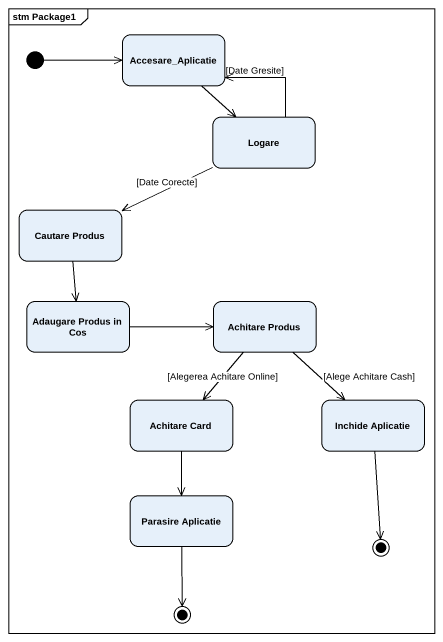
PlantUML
@startuml
mainframe stm Package1
hide empty description
state Accesare_Aplicatie
state Logare
state "Cautare Produs" as Cautare_Produs
state "Adaugare Produs in Cos" as Adaugare_Produs_in_Cos
state "Achitare Produs" as Achitare_Produs
state "Achitare Card" as Achitare_Card
state "Inchide Aplicatie" as Inchide_Aplicatie
state "Parasire Aplicatie" as Parasire_Aplicatie
state final1 <<end>>
state final2 <<end>>
[*] -right-> Accesare_Aplicatie
Accesare_Aplicatie --> Logare
Logare -up-> Accesare_Aplicatie : [Date Gresite]
Logare -left-> Cautare_Produs : [Date Corecte]
Cautare_Produs --> Adaugare_Produs_in_Cos
Adaugare_Produs_in_Cos -right-> Achitare_Produs
Achitare_Produs --> Achitare_Card : [Alegerea Achitare Online]
Achitare_Produs --> Inchide_Aplicatie : [Alege Achitare Cash]
Achitare_Card --> Parasire_Aplicatie
Inchide_Aplicatie --> final1
Parasire_Aplicatie --> final2
@enduml
